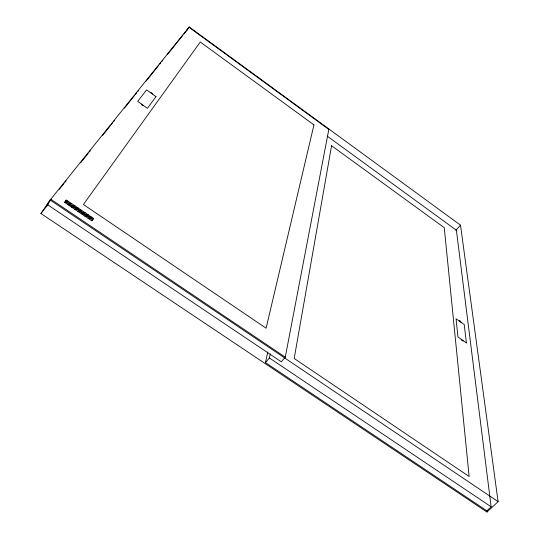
<?xml version="1.0" encoding="UTF-8"?>
<svg xmlns="http://www.w3.org/2000/svg" width="539" height="539" viewBox="0 0 539 539"><rect width="100%" height="100%" fill="white"/><g stroke="black" fill="none" stroke-linecap="round" stroke-linejoin="round"><path stroke-width="0.81" d="M285.272 357.175L50.794 199.221L47.189 204.476L281.257 361.784L285.272 357.175L328.83 129.407L188.96 27.24L186.568 30.676M327.2 136.104L456.398 230.247L491.13 506.788L486.832 510.81L265.451 362.585L269.419 357.99L270.315 353.88M265.451 362.585L267.836 351.906M40.903 213.498L50.154 200.023L189.189 26.95L460.501 225.147L498.097 501.661L486.98 512.05L40.903 213.498L48.247 204.315M185.423 32.374L189.189 26.95M143.61 105.604L142.195 105.334L141.501 104.115M152.335 93.995L151.654 92.829L150.3 92.546M64.404 202.314L65.131 201.377L92.614 219.932L91.953 220.909L64.404 202.314L67.314 202.853M47.189 204.476L50.868 199.888M59.283 189.391L64.02 183.489M65.071 182.175L66.122 180.868M80.85 162.502L88.214 153.319M89.265 152.011L90.316 150.698M102.417 135.612L110.306 125.776M111.357 124.462L112.408 123.155M113.459 121.841L114.511 120.527M124.502 108.069L134.501 95.605M135.552 94.291L136.603 92.984M137.654 91.67L138.705 90.357M146.069 81.18L158.695 65.435M159.746 64.128L160.797 62.814M161.848 61.5L162.899 60.193M167.636 54.291L182.889 35.271M183.94 33.957L184.992 32.643M455.792 230.375L460.501 225.147M91.408 220.539L92.122 220.667M88.052 218.275L90.882 218.767M92.344 219.016L93.139 219.157M84.684 216.004L87.534 216.503M88.996 216.759L91.839 217.251M81.322 213.734L84.172 214.232M85.647 214.495L88.497 214.994M77.946 211.456L80.81 211.962M82.292 212.225L85.149 212.737M74.571 209.172L77.448 209.691M78.93 209.954L81.8 210.473M67.799 204.604L70.697 205.137M72.192 205.406L75.083 205.938M71.188 206.895L74.072 207.414M75.561 207.683L78.445 208.202M68.817 203.129L71.721 203.661M65.435 200.845L68.352 201.384M269.419 357.99L491.13 506.788M50.154 200.023L498.097 501.661M486.784 510.379L486.98 512.05M461.02 322.282C461.108 321.588 459.356 320.025 459.255 321.028M463.095 340.581C463.014 341.665 461.162 340.021 461.269 339.294M331.579 145.725L294.186 358.475L469.139 476.51L444.264 227.674L331.579 145.725M313.947 124.886L266.118 328.217L83.404 204.497L200.265 42.008L313.947 124.886M93.611 218.457L92.957 219.427L65.502 200.892L66.223 199.949L93.611 218.457M156.014 96.609L147.43 108.305L137.674 101.406L146.608 89.925L156.014 96.609M466.397 342.912L457.955 336.956L456.048 318.758L464.227 324.552L466.397 342.912"/></g></svg>
